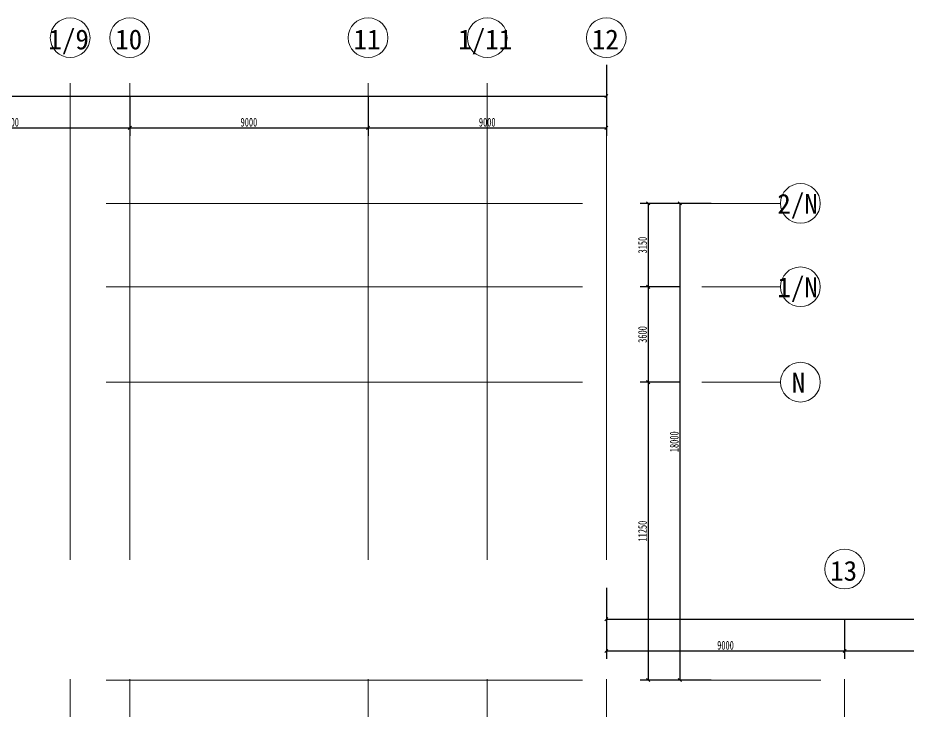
# Model space of a CAD drawing. Header units: millimetres. Extents: x 124696 to 347024, y 412631 to 564609.
# Drawn here: x 217444 to 251071, y 538427 to 564609 of the extents above; entities that cross this region are included whole.
import ezdxf

# ---------------------------------------------------------------- set-up
doc = ezdxf.new("R2010")
doc.units = ezdxf.units.MM
doc.header["$LTSCALE"] = 1500
doc.header["$MEASUREMENT"] = 0
doc.linetypes.add('二层平面图$0$轴网线_12_3_3_3 mm', pattern=[21, 12, -3, 3, -3])
doc.layers.add('0-建筑底图', color=7, linetype='Continuous')
for name, color, linetype, lineweight in [('二层平面图$0$A-ANNO-AXIS-TEXT', 7, 'Continuous', 15), ('二层平面图$0$ANNO-DIMS', 3, 'Continuous', 15), ('二层平面图$0$ANNO-DOTE-1', 10, '二层平面图$0$轴网线_12_3_3_3 mm', 15)]:
    doc.layers.add(name, color=color, linetype=linetype, lineweight=lineweight)
doc.styles.add('二层平面图$0$黑体_3', font='simhei.ttf', dxfattribs={"height": 750})
doc.styles.add('二层平面图$0$黑体_5', font='simhei.ttf', dxfattribs={"width": 0.7, "height": 330})
doc.dimstyles.new('二层平面图$0$直线_2_2mm_黑体_引线_文字在上', dxfattribs={"dimscale": 304.8, "dimtxt": 412.811453, "dimasz": 0.393701, "dimexe": 0.984252, "dimexo": 0.0625, "dimgap": 0.147638, "dimtad": 1, "dimdec": 0, "dimzin": 0, "dimdsep": 46, "dimtxsty": '二层平面图$0$黑体_5', "dimblk1": '二层平面图$0$_Oblique', "dimblk2": '二层平面图$0$_Oblique', "dimsah": 1, "dimcen": 0.09, "dimazin": 0, "dimtfac": 1, "dimtdec": 4, "dimtix": 1, "dimtmove": 0, "dimatfit": 3, "dimfxl": 3.937008, "dimfxlon": 1, "dimtvp": 1, "dimtolj": 1, "dimtzin": 0, "dimarcsym": 2})
doc.dimstyles.new('二层平面图$0$直线_2_2mm_黑体_引线_文字在上_3', dxfattribs={"dimscale": 304.8, "dimtxt": 412.811453, "dimasz": 0.393701, "dimexe": 0.984252, "dimexo": 0.0625, "dimgap": 0.147638, "dimtad": 1, "dimdec": 0, "dimzin": 0, "dimdsep": 46, "dimtxsty": '二层平面图$0$黑体_5', "dimblk1": '二层平面图$0$_Oblique', "dimblk2": '二层平面图$0$_Oblique', "dimsah": 1, "dimcen": 0.09, "dimazin": 0, "dimtfac": 1, "dimtdec": 4, "dimtix": 1, "dimtmove": 0, "dimatfit": 3, "dimfxl": 3.937008, "dimfxlon": 1, "dimtvp": 1, "dimtolj": 1, "dimtzin": 0, "dimarcsym": 2})

# ---------------------------------------------------------------- blocks, each defined once
blk = doc.blocks.new('二层平面图$0$轴网 - 10mm圆_主轴号-315064-104-2F')
at = {"layer": '二层平面图$0$A-ANNO-AXIS-TEXT'}
blk.add_circle((0, 0), 5, dxfattribs=at)
blk = doc.blocks.new('二层平面图$0$_Oblique')
at = {"color": 0, "linetype": 'ByBlock', "lineweight": -2}
blk.add_line((-0.5, -0.5), (0.5, 0.5), dxfattribs=at)
blk = doc.blocks.new('*D2258')
at = {"layer": '二层平面图$0$ANNO-DIMS', "color": 0, "lineweight": -2, "transparency": 16777216}
for p, q in [((67500, 105282), (67500, 103802)), ((76500, 105282), (76500, 103802)), ((67500, 104102), (76500, 104102))]:
    blk.add_line(p, q, dxfattribs=at)
at = {"layer": '二层平面图$0$ANNO-DIMS', "color": 0, "lineweight": -2, "transparency": 16777216, "xscale": 120, "yscale": 120, "zscale": 120, "rotation": 180}
blk.add_blockref('二层平面图$0$_Oblique', (67500, 104102), dxfattribs=at)
at = {"layer": '二层平面图$0$ANNO-DIMS', "color": 0, "lineweight": -2, "transparency": 16777216, "xscale": 120, "yscale": 120, "zscale": 120}
blk.add_blockref('二层平面图$0$_Oblique', (76500, 104102), dxfattribs=at)
at = {"layer": '二层平面图$0$ANNO-DIMS', "color": 0, "transparency": 16777216, "insert": (72000, 104313), "char_height": 330, "width": 806.42, "attachment_point": 5, "style": '二层平面图$0$黑体_5'}
blk.add_mtext('\\A1;9000', dxfattribs=at)
blk = doc.blocks.new('*D2274')
at = {"layer": '二层平面图$0$ANNO-DIMS', "color": 0, "lineweight": -2, "transparency": 16777216}
for p, q in [((76500, 105282), (76500, 103802)), ((85500, 105282), (85500, 103802)), ((76500, 104102), (85500, 104102))]:
    blk.add_line(p, q, dxfattribs=at)
at = {"layer": '二层平面图$0$ANNO-DIMS', "color": 0, "lineweight": -2, "transparency": 16777216, "xscale": 120, "yscale": 120, "zscale": 120, "rotation": 180}
blk.add_blockref('二层平面图$0$_Oblique', (76500, 104102), dxfattribs=at)
at = {"layer": '二层平面图$0$ANNO-DIMS', "color": 0, "lineweight": -2, "transparency": 16777216, "xscale": 120, "yscale": 120, "zscale": 120}
blk.add_blockref('二层平面图$0$_Oblique', (85500, 104102), dxfattribs=at)
at = {"layer": '二层平面图$0$ANNO-DIMS', "color": 0, "transparency": 16777216, "insert": (81000, 104313), "char_height": 330, "width": 806.42, "attachment_point": 5, "style": '二层平面图$0$黑体_5'}
blk.add_mtext('\\A1;9000', dxfattribs=at)
blk = doc.blocks.new('*D2275')
at = {"layer": '二层平面图$0$ANNO-DIMS', "color": 0, "lineweight": -2, "transparency": 16777216}
for p, q in [((85500, 105282), (85500, 103802)), ((94500, 105282), (94500, 103802)), ((85500, 104102), (94500, 104102))]:
    blk.add_line(p, q, dxfattribs=at)
at = {"layer": '二层平面图$0$ANNO-DIMS', "color": 0, "lineweight": -2, "transparency": 16777216, "xscale": 120, "yscale": 120, "zscale": 120, "rotation": 180}
blk.add_blockref('二层平面图$0$_Oblique', (85500, 104102), dxfattribs=at)
at = {"layer": '二层平面图$0$ANNO-DIMS', "color": 0, "lineweight": -2, "transparency": 16777216, "xscale": 120, "yscale": 120, "zscale": 120}
blk.add_blockref('二层平面图$0$_Oblique', (94500, 104102), dxfattribs=at)
at = {"layer": '二层平面图$0$ANNO-DIMS', "color": 0, "transparency": 16777216, "insert": (90000, 104313), "char_height": 330, "width": 806.42, "attachment_point": 5, "style": '二层平面图$0$黑体_5'}
blk.add_mtext('\\A1;9000', dxfattribs=at)
blk = doc.blocks.new('*D2276')
at = {"layer": '二层平面图$0$ANNO-DIMS', "color": 0, "lineweight": -2, "transparency": 16777216}
for p, q in [((-6000, 106482), (-6000, 105002)), ((94500, 106482), (94500, 105002)), ((-6000, 105302), (94500, 105302))]:
    blk.add_line(p, q, dxfattribs=at)
at = {"layer": '二层平面图$0$ANNO-DIMS', "color": 0, "lineweight": -2, "transparency": 16777216, "xscale": 120, "yscale": 120, "zscale": 120, "rotation": 180}
blk.add_blockref('二层平面图$0$_Oblique', (-6000, 105302), dxfattribs=at)
at = {"layer": '二层平面图$0$ANNO-DIMS', "color": 0, "lineweight": -2, "transparency": 16777216, "xscale": 120, "yscale": 120, "zscale": 120}
blk.add_blockref('二层平面图$0$_Oblique', (94500, 105302), dxfattribs=at)
at = {"layer": '二层平面图$0$ANNO-DIMS', "color": 0, "transparency": 16777216, "insert": (44250, 105513), "char_height": 330, "width": 1209.63, "attachment_point": 5, "style": '二层平面图$0$黑体_5'}
blk.add_mtext('\\A1;100500', dxfattribs=at)
blk = doc.blocks.new('*D2679')
at = {"layer": '二层平面图$0$ANNO-DIMS', "color": 0, "lineweight": -2, "transparency": 16777216}
for p, q in [((94500, 85531), (94500, 84050)), ((103500, 85531), (103500, 84050)), ((94500, 84350), (103500, 84350))]:
    blk.add_line(p, q, dxfattribs=at)
at = {"layer": '二层平面图$0$ANNO-DIMS', "color": 0, "lineweight": -2, "transparency": 16777216, "xscale": 120, "yscale": 120, "zscale": 120, "rotation": 180}
blk.add_blockref('二层平面图$0$_Oblique', (94500, 84350), dxfattribs=at)
at = {"layer": '二层平面图$0$ANNO-DIMS', "color": 0, "lineweight": -2, "transparency": 16777216, "xscale": 120, "yscale": 120, "zscale": 120}
blk.add_blockref('二层平面图$0$_Oblique', (103500, 84350), dxfattribs=at)
at = {"layer": '二层平面图$0$ANNO-DIMS', "color": 0, "transparency": 16777216, "insert": (99000, 84562), "char_height": 330, "width": 806.42, "attachment_point": 5, "style": '二层平面图$0$黑体_5'}
blk.add_mtext('\\A1;9000', dxfattribs=at)
blk = doc.blocks.new('*D2680')
at = {"layer": '二层平面图$0$ANNO-DIMS', "color": 0, "lineweight": -2, "transparency": 16777216}
for p, q in [((103500, 85531), (103500, 84050)), ((112500, 85531), (112500, 84050)), ((103500, 84350), (112500, 84350))]:
    blk.add_line(p, q, dxfattribs=at)
at = {"layer": '二层平面图$0$ANNO-DIMS', "color": 0, "lineweight": -2, "transparency": 16777216, "xscale": 120, "yscale": 120, "zscale": 120, "rotation": 180}
blk.add_blockref('二层平面图$0$_Oblique', (103500, 84350), dxfattribs=at)
at = {"layer": '二层平面图$0$ANNO-DIMS', "color": 0, "lineweight": -2, "transparency": 16777216, "xscale": 120, "yscale": 120, "zscale": 120}
blk.add_blockref('二层平面图$0$_Oblique', (112500, 84350), dxfattribs=at)
at = {"layer": '二层平面图$0$ANNO-DIMS', "color": 0, "transparency": 16777216, "insert": (108000, 84562), "char_height": 330, "width": 806.42, "attachment_point": 5, "style": '二层平面图$0$黑体_5'}
blk.add_mtext('\\A1;9000', dxfattribs=at)
blk = doc.blocks.new('*D2686')
at = {"layer": '二层平面图$0$ANNO-DIMS', "color": 0, "lineweight": -2, "transparency": 16777216}
for p, q in [((94500, 86731), (94500, 85250)), ((155700, 86731), (155700, 85250)), ((94500, 85550), (155700, 85550))]:
    blk.add_line(p, q, dxfattribs=at)
at = {"layer": '二层平面图$0$ANNO-DIMS', "color": 0, "lineweight": -2, "transparency": 16777216, "xscale": 120, "yscale": 120, "zscale": 120, "rotation": 180}
blk.add_blockref('二层平面图$0$_Oblique', (94500, 85550), dxfattribs=at)
at = {"layer": '二层平面图$0$ANNO-DIMS', "color": 0, "lineweight": -2, "transparency": 16777216, "xscale": 120, "yscale": 120, "zscale": 120}
blk.add_blockref('二层平面图$0$_Oblique', (155700, 85550), dxfattribs=at)
at = {"layer": '二层平面图$0$ANNO-DIMS', "color": 0, "transparency": 16777216, "insert": (125100, 85762), "char_height": 330, "width": 1008.03, "attachment_point": 5, "style": '二层平面图$0$黑体_5'}
blk.add_mtext('\\A1;61200', dxfattribs=at)
blk = doc.blocks.new('*D2691')
at = {"layer": '二层平面图$0$ANNO-DIMS', "color": 0, "lineweight": -2, "transparency": 16777216}
for p, q in [((97259, 101250), (95778, 101250)), ((96078, 101250), (96078, 98100)), ((97259, 98100), (95778, 98100))]:
    blk.add_line(p, q, dxfattribs=at)
at = {"layer": '二层平面图$0$ANNO-DIMS', "color": 0, "lineweight": -2, "transparency": 16777216, "xscale": 120, "yscale": 120, "zscale": 120}
for p, rotation in [((96078, 101250), 90), ((96078, 98100), 270)]:
    blk.add_blockref('二层平面图$0$_Oblique', p, dxfattribs=dict(at, rotation=rotation))
at = {"layer": '二层平面图$0$ANNO-DIMS', "color": 0, "transparency": 16777216, "insert": (95866, 99675), "char_height": 330, "width": 806.42, "attachment_point": 5, "rotation": 90, "style": '二层平面图$0$黑体_5'}
blk.add_mtext('\\A1;3150', dxfattribs=at)
blk = doc.blocks.new('*D2692')
at = {"layer": '二层平面图$0$ANNO-DIMS', "color": 0, "lineweight": -2, "transparency": 16777216}
for p, q in [((97259, 98100), (95778, 98100)), ((96078, 98100), (96078, 94500)), ((97259, 94500), (95778, 94500))]:
    blk.add_line(p, q, dxfattribs=at)
at = {"layer": '二层平面图$0$ANNO-DIMS', "color": 0, "lineweight": -2, "transparency": 16777216, "xscale": 120, "yscale": 120, "zscale": 120}
for p, rotation in [((96078, 98100), 90), ((96078, 94500), 270)]:
    blk.add_blockref('二层平面图$0$_Oblique', p, dxfattribs=dict(at, rotation=rotation))
at = {"layer": '二层平面图$0$ANNO-DIMS', "color": 0, "transparency": 16777216, "insert": (95866, 96300), "char_height": 330, "width": 806.42, "attachment_point": 5, "rotation": 90, "style": '二层平面图$0$黑体_5'}
blk.add_mtext('\\A1;3600', dxfattribs=at)
blk = doc.blocks.new('*D2693')
at = {"layer": '二层平面图$0$ANNO-DIMS', "color": 0, "lineweight": -2, "transparency": 16777216}
for p, q in [((97259, 94500), (95778, 94500)), ((96078, 94500), (96078, 83250)), ((97259, 83250), (95778, 83250))]:
    blk.add_line(p, q, dxfattribs=at)
at = {"layer": '二层平面图$0$ANNO-DIMS', "color": 0, "lineweight": -2, "transparency": 16777216, "xscale": 120, "yscale": 120, "zscale": 120}
for p, rotation in [((96078, 94500), 90), ((96078, 83250), 270)]:
    blk.add_blockref('二层平面图$0$_Oblique', p, dxfattribs=dict(at, rotation=rotation))
at = {"layer": '二层平面图$0$ANNO-DIMS', "color": 0, "transparency": 16777216, "insert": (95866, 88875), "char_height": 330, "width": 1008.03, "attachment_point": 5, "rotation": 90, "style": '二层平面图$0$黑体_5'}
blk.add_mtext('\\A1;11250', dxfattribs=at)
blk = doc.blocks.new('*D2694')
at = {"layer": '二层平面图$0$ANNO-DIMS', "color": 0, "lineweight": -2, "transparency": 16777216}
for p, q in [((98459, 101250), (96978, 101250)), ((97278, 101250), (97278, 83250)), ((98459, 83250), (96978, 83250))]:
    blk.add_line(p, q, dxfattribs=at)
at = {"layer": '二层平面图$0$ANNO-DIMS', "color": 0, "lineweight": -2, "transparency": 16777216, "xscale": 120, "yscale": 120, "zscale": 120}
for p, rotation in [((97278, 101250), 90), ((97278, 83250), 270)]:
    blk.add_blockref('二层平面图$0$_Oblique', p, dxfattribs=dict(at, rotation=rotation))
at = {"layer": '二层平面图$0$ANNO-DIMS', "color": 0, "transparency": 16777216, "insert": (97066, 92250), "char_height": 330, "width": 1008.03, "attachment_point": 5, "rotation": 90, "style": '二层平面图$0$黑体_5'}
blk.add_mtext('\\A1;18000', dxfattribs=at)
blk = doc.blocks.new('二层平面图')
at = {"layer": '二层平面图$0$ANNO-DOTE-1', "color": 8}
for p, q in [((74250, -6710.3), (74250, 106757.2)), ((76500, -6710.3), (76500, 106757.2)), ((85500, -6710.3), (85500, 106757.2)), ((90000, -6710.3), (90000, 106757.2)), ((94500, -6710.3), (94500, 106757.2)), ((-18896.2, 101250), (101078.3, 101250)), ((-18896.2, 98100), (101078.3, 98100)), ((-18896.2, 94500), (101078.3, 94500)), ((103500, -6710.3), (103500, 86692)), ((-18896.2, 83250), (161528.2, 83250))]:
    blk.add_line(p, q, dxfattribs=at)
at = {"layer": '二层平面图$0$A-ANNO-AXIS-TEXT', "color": 8, "xscale": 149.9999999999999, "yscale": 149.9999999999999, "zscale": 149.9999999999999}
for p in [(74250, 107507.2), (76500, 107507.2), (85500, 107507.2), (90000, 107507.2), (94500, 107507.2), (103500, 87442)]:
    blk.add_blockref('二层平面图$0$轴网 - 10mm圆_主轴号-315064-104-2F', p, dxfattribs=at)
at = {"layer": '二层平面图$0$A-ANNO-AXIS-TEXT', "color": 8, "xscale": 149.9999999999999, "yscale": 149.9999999999999, "zscale": 149.9999999999999, "rotation": 269.9999999999997}
for p in [(101828.3, 101250), (101828.3, 98100), (101828.3, 94500)]:
    blk.add_blockref('二层平面图$0$轴网 - 10mm圆_主轴号-315064-104-2F', p, dxfattribs=at)
at = {"layer": '二层平面图$0$A-ANNO-AXIS-TEXT', "color": 8, "char_height": 750, "attachment_point": 1, "style": '二层平面图$0$黑体_3'}
for s, insert, width in [('1/9', (73426.7, 107816.4), 1984.177), ('10', (75949.7, 107816.4), 1322.784), ('11', (84949.7, 107816.4), 1322.784), ('1/11', (88903.7, 107816.4), 2645.569), ('12', (93949.7, 107816.4), 1322.784), ('2/N', (100956, 101607.9), 1984.177), ('1/N', (100956, 98457.9), 1984.177), ('\\f黑体|b0|i0|c134|p49|;N', (101501.2, 94857.9), 661.392), ('13', (102949.7, 87751.3), 1322.784)]:
    blk.add_mtext(s, dxfattribs=dict(at, insert=insert, width=width))
at = {"layer": '二层平面图$0$ANNO-DIMS', "color": 8}
for base, p1, p2, dimstyle, override, picture, middle in [((94500, 105301.5), (-6000, 106501.5), (94500, 106501.5), '二层平面图$0$直线_2_2mm_黑体_引线_文字在上', {"dimpost": '<>', "dimfxl": 100500}, '*D2276', (44250, 105513.4)), ((76500, 104101.5), (67500, 105301.5), (76500, 105301.5), '二层平面图$0$直线_2_2mm_黑体_引线_文字在上', {"dimpost": '<>', "dimfxl": 9000}, '*D2258', (72000, 104313.4)), ((85500, 104101.5), (76500, 105301.5), (85500, 105301.5), '二层平面图$0$直线_2_2mm_黑体_引线_文字在上', {"dimpost": '<>', "dimfxl": 9000}, '*D2274', (81000, 104313.4)), ((94500, 104101.5), (85500, 105301.5), (94500, 105301.5), '二层平面图$0$直线_2_2mm_黑体_引线_文字在上', {"dimpost": '<>', "dimfxl": 9000}, '*D2275', (90000, 104313.4)), ((155700, 85550.4), (94500, 86750.4), (155700, 86750.4), '二层平面图$0$直线_2_2mm_黑体_引线_文字在上_3', {"dimpost": '<>', "dimfxl": 61200}, '*D2686', (125100, 85762.2)), ((103500, 84350.4), (94500, 85550.4), (103500, 85550.4), '二层平面图$0$直线_2_2mm_黑体_引线_文字在上_3', {"dimpost": '<>', "dimfxl": 9000}, '*D2679', (99000, 84562.2)), ((112500, 84350.4), (103500, 85550.4), (112500, 85550.4), '二层平面图$0$直线_2_2mm_黑体_引线_文字在上_3', {"dimpost": '<>', "dimfxl": 9000}, '*D2680', (108000, 84562.2))]:
    dim = blk.add_linear_dim(base=base, p1=p1, p2=p2, dimstyle=dimstyle, override=override, dxfattribs=at)
    dim.commit()
    dim.dimension.update_dxf_attribs({"geometry": picture, "text_midpoint": middle})
for base, p1, p2, override, picture, middle in [((96077.6, 98100), (97277.6, 101250), (97277.6, 98100), {"dimpost": '<>', "dimfxl": 3150}, '*D2691', (95865.7, 99675)), ((97277.6, 83250), (98477.6, 101250), (98477.6, 83250), {"dimpost": '<>', "dimfxl": 18000}, '*D2694', (97065.7, 92250)), ((96077.6, 94500), (97277.6, 98100), (97277.6, 94500), {"dimpost": '<>', "dimfxl": 3600}, '*D2692', (95865.7, 96300)), ((96077.6, 83250), (97277.6, 94500), (97277.6, 83250), {"dimpost": '<>', "dimfxl": 11250}, '*D2693', (95865.7, 88875))]:
    dim = blk.add_linear_dim(base=base, p1=p1, p2=p2, angle=90, dimstyle='二层平面图$0$直线_2_2mm_黑体_引线_文字在上_3', override=override, dxfattribs=at)
    dim.commit()
    dim.dimension.update_dxf_attribs({"geometry": picture, "text_midpoint": middle})

msp = doc.modelspace()

# ---------------------------------------------------------------- block references
at = {"layer": '0-建筑底图'}
msp.add_blockref('二层平面图', (145172, 456352), dxfattribs=at)

doc.saveas('drawing.dxf')
